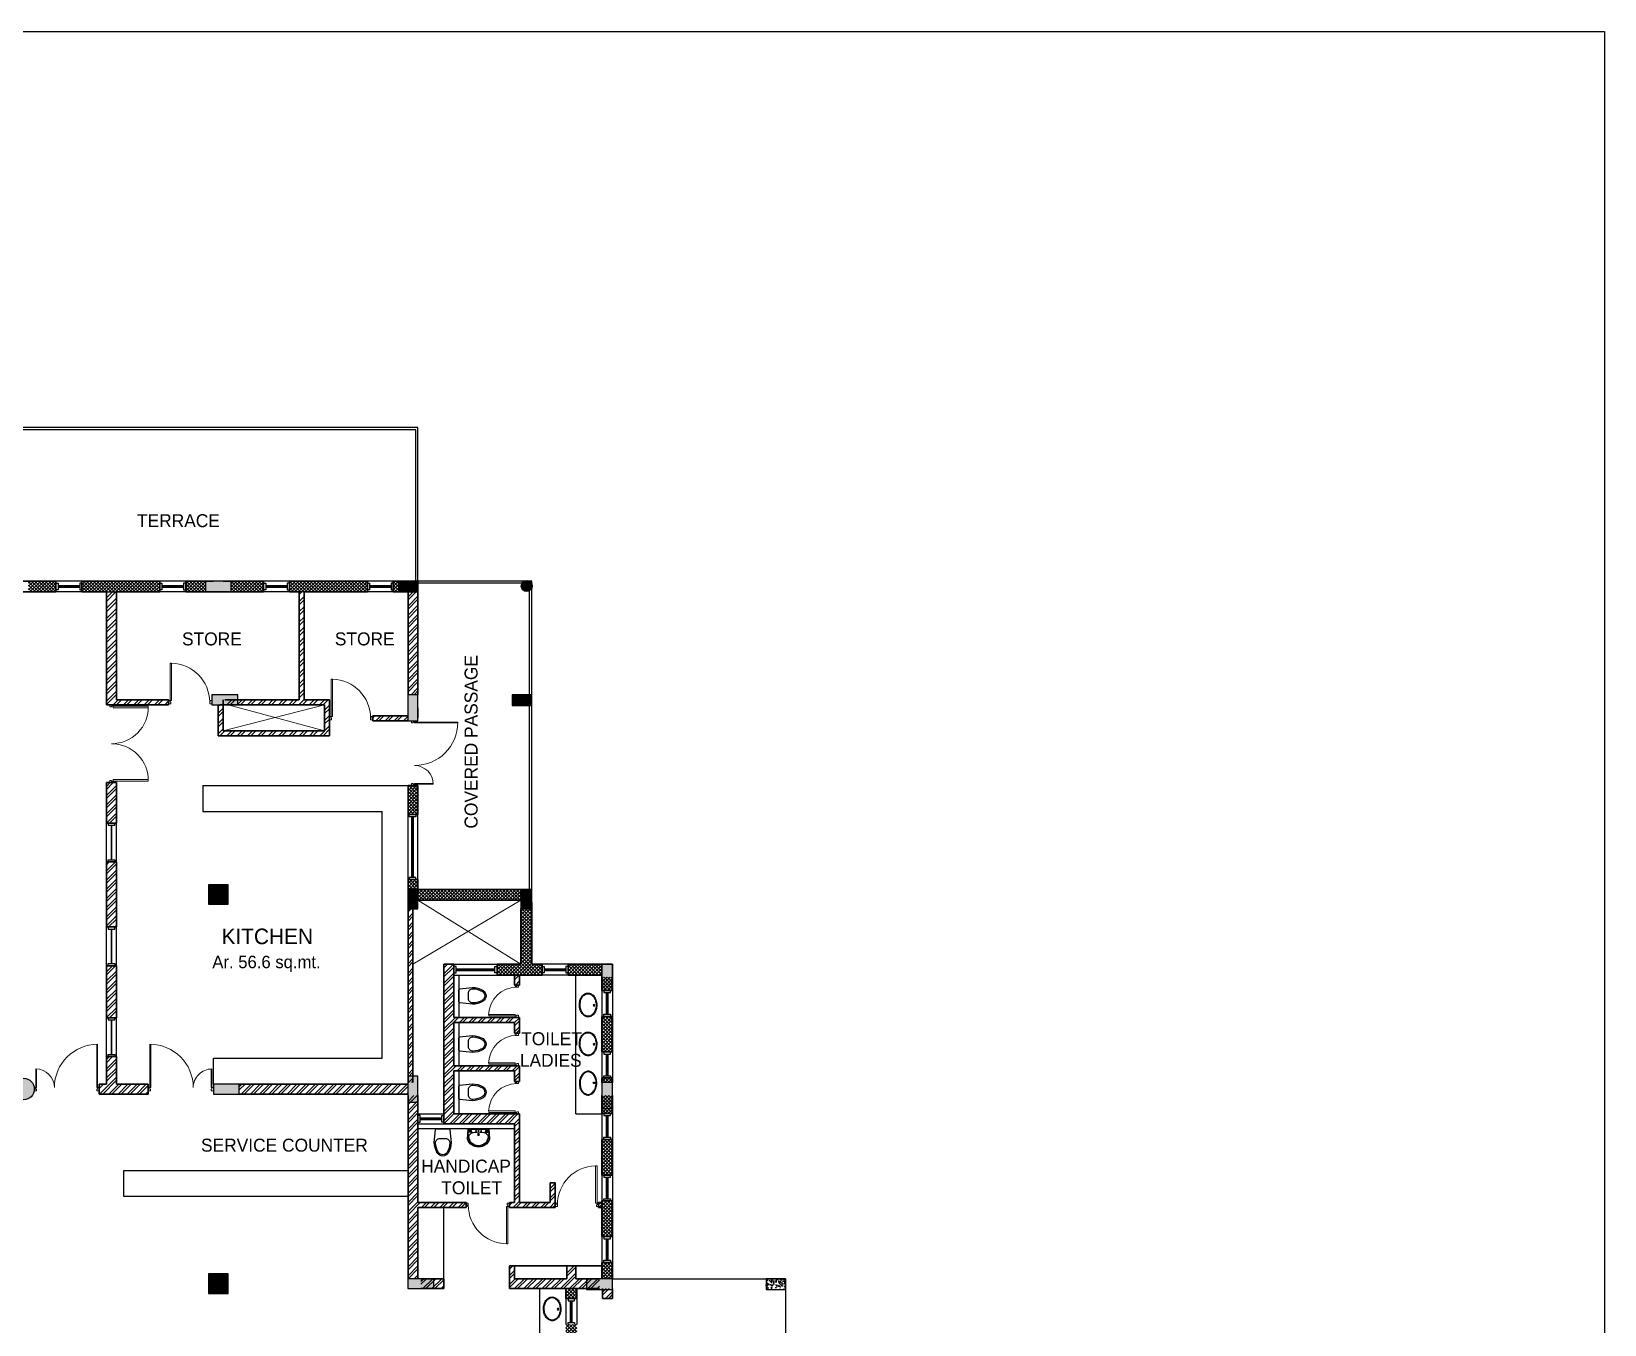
# Model space of a CAD drawing. Header units: millimetres. Extents: x -276609 to 1081398, y -453808 to 472098.
# Drawn here: x 70005 to 106372, y 85408 to 115306 of the extents above; entities that cross this region are included whole.
import ezdxf

# ---------------------------------------------------------------- set-up
doc = ezdxf.new("R2010")
doc.units = ezdxf.units.MM
doc.header["$MEASUREMENT"] = 0
doc.linetypes.add('HIDDEN', pattern=[0.375, 0.25, -0.125])
for name, color, linetype, lineweight in [('A-BEAM-1-8', 8, 'HIDDEN', 9), ('A-Door', 4, 'Continuous', 9), ('A-Wall Sec', 1, 'Continuous', 20), ('S-Concrete', 40, 'Continuous', 25)]:
    doc.layers.add(name, color=color, linetype=linetype, lineweight=lineweight)
for name, color, linetype in [('A-Elevation', 4, 'Continuous'), ('A-Railing', 4, 'Continuous'), ('A-Sanitory', 181, 'Continuous'), ('A-Wall Patt', 8, 'Continuous'), ('A-Window', 4, 'Continuous'), ('AREA', 7, 'Continuous'), ('Dimension', 7, 'Continuous'), ('S-Conc Patt', 9, 'Continuous'), ('text', 252, 'Continuous')]:
    doc.layers.add(name, color=color, linetype=linetype)
doc.styles.get("Standard").update_dxf_attribs({"font": ''})
doc.styles.get('Standard').set_extended_font_data('Gill Sans MT')
pattern_1 = [(45, (-428981.34, 985.06), (-119.32427, 119.32427), []), (45, (-428901.8, 985.06), (-119.32427, 119.32427), [])]
pattern_2 = [(45, (-428981.34, 985.06), (-106.066017, 106.066017), []), (45, (-428910.63, 985.06), (-106.066017, 106.066017), [])]
pattern_3 = [(45, (-434831.404, -224.237), (-39.7747564, 39.7747564), []), (135, (-434831.404, -224.237), (-39.7747564, -39.7747564), [])]

# ---------------------------------------------------------------- blocks, each defined once
blk = doc.blocks.new('basin2')
for points in [[(278, -206, 0.12976), (261, -133, 0.106426), (201, -63, 0.084431), (116, -18, 0.073534), (7, 0, 0.073534), (-102, -14, 0.084431), (-188, -55, 0.106426), (-251, -122, 0.12976), (-272, -195, 0.12976), (-254, -269, 0.106426), (-194, -339, 0.084431), (-109, -383, 0.073534), (-1, -402, 0.073534), (108, -388, 0.084431), (195, -347, 0.106426), (258, -279, 0.12976)], [(263, -201, 0.119977), (247, -140, 0.106426), (192, -75, 0.084431), (111, -33, 0.073534), (7, -15, 0.073534), (-97, -28, 0.084431), (-180, -67, 0.106426), (-238, -130, 0.12976), (-257, -196, 0.009633), (-257, -201, 0.119977), (-240, -262, 0.106426), (-185, -327, 0.084431), (-104, -369, 0.073534), (0, -387, 0.073534), (104, -373, 0.084431), (187, -334, 0.106426), (245, -272, 0.12976), (263, -206, 0.009633)]]:
    blk.add_lwpolyline(points, format="xyb", close=True)
for radius in [17.8, 12.2]:
    blk.add_circle((-4, -64), radius)
blk = doc.blocks.new('basin9')
for points in [[(-3, -412, 0.340881), (255, -229, 0.074195), (255, -226), (242, 0), (-242, 0), (-255, -223, 0.082611), (-253, -232, 0.330812), (-3, -412)], [(0, -382, 0.391482), (225, -169, 0.252869), (166, -89, 0.087242), (0, -63, 0.079484), (-166, -89, 0.2542), (-224, -169, 0.39026), (0, -382)], [(-218, -50, -0.907437), (-215, -46), (-191, -65, -0.907437), (-194, -69)], [(-208, -42, -0.907437), (-205, -38), (-181, -57, -0.907437), (-185, -61)], [(-199, -34, -0.907437), (-196, -30), (-172, -49, -0.907437), (-175, -53)], [(199, -34, 0.907437), (196, -30), (172, -49, 0.907437), (175, -53)], [(208, -42, 0.907437), (205, -38), (181, -57, 0.907437), (185, -61)], [(218, -50, 0.907437), (215, -46), (191, -65, 0.907437), (194, -69)]]:
    blk.add_lwpolyline(points, format="xyb", close=True)
for points in [[(-151, -84), (-157, -75, -0.183787), (-158, -68, 0.126662), (-159, -62), (-167, -36, 0.35453), (-179, -25), (-222, -25, 0.414214), (-232, -35), (-243, -231, 0.329849), (-2, -402, 0.338736), (245, -227, 0.075632), (245, -224), (232, -35, 0.414214), (222, -25), (179, -25, 0.35453), (167, -36), (159, -62, 0.126662), (158, -68, -0.183787), (157, -75), (151, -84)], [(-157, -86), (-159, -84, 0.220542), (-166, -79), (-222, -71, -0.361119), (-234, -60)], [(157, -86), (159, -84, -0.220542), (166, -79), (222, -71, 0.358803), (234, -59, 0.358803)]]:
    blk.add_lwpolyline(points, format="xyb")
for centre, radius in [((-60, -40), 10.1), ((0, -122), 19.6), ((0, -122), 15.3), ((0, -31), 10.1), ((58, -38), 10.1)]:
    blk.add_circle(centre, radius)
blk = doc.blocks.new('wc-wh')
at = {"color": 0, "linetype": 'ByBlock'}
for points in [[(315, 195), (22, 165, 0.384412), (0, 140), (0, -140, 0.383904), (22, -165, 0.001434), (314, -195, 0.140641), (560, -125, 0.259738), (630, 0, 0.259738), (560, 125, 0.139471)], [(225, 65), (225, -65, 0.422961), (328, -165, 0.13189), (544, -100, 0.259738), (600, 0, 0.259738), (544, 100, 0.13189), (328, 165, 0.422961)]]:
    blk.add_lwpolyline(points, format="xyb", close=True, dxfattribs=at)
blk.add_arc((316, -170), 25, 264.2811, 270.16, dxfattribs=at)
blk = doc.blocks.new('din v1')
at = {"layer": 'A-Window', "color": 2, "lineweight": 60}
blk.add_line((474051, 158052), (474051, 157552), dxfattribs=at)
at = {"layer": 'A-Window'}
for points in [[(473926, 158102), (473926, 157502)], [(473976, 158102), (473976, 158052), (474126, 158052), (474126, 158102)], [(474176, 158102), (474176, 157502)], [(473976, 157502), (473976, 157552), (474126, 157552), (474126, 157502)]]:
    blk.add_lwpolyline(points, dxfattribs=at)
blk = doc.blocks.new('din w1')
at = {"layer": 'A-Window', "color": 2, "lineweight": 60}
blk.add_line((476279, 163779), (476779, 163779), dxfattribs=at)
at = {"layer": 'A-Window'}
for points in [[(476229, 163904), (476829, 163904)], [(476229, 163704), (476279, 163704), (476279, 163854), (476229, 163854)], [(476229, 163654), (476829, 163654)], [(476829, 163704), (476779, 163704), (476779, 163854), (476829, 163854)]]:
    blk.add_lwpolyline(points, dxfattribs=at)
blk = doc.blocks.new('Big Door Garbage')
at = {"layer": 'A-Door', "color": 5, "lineweight": 18}
for p, q in [((-12550, 128778), (-12500, 128778)), ((-12550, 128703), (-12550, 128778)), ((-12500, 128778), (-12500, 128738)), ((-11100, 128778), (-11100, 128738)), ((-11050, 128778), (-11100, 128778)), ((-11050, 128703), (-11050, 128778)), ((-12550, 128703), (-12515, 128703)), ((-12515, 128738), (-12500, 128738)), ((-12515, 128703), (-12515, 128738)), ((-12515, 128703), (-12515, 128273)), ((-12499, 128703), (-12515, 128703)), ((-12499, 128703), (-12499, 128273)), ((-11101, 128703), (-11101, 127703)), ((-11101, 128703), (-11085, 128703)), ((-11085, 128738), (-11100, 128738)), ((-11085, 128703), (-11085, 128738)), ((-11050, 128703), (-11085, 128703)), ((-11085, 128703), (-11085, 127703))]:
    blk.add_line(p, q, dxfattribs=at)
at = {"layer": 'A-Door', "lineweight": 18}
for centre, radius, start, end in [((-12515, 128703), 430, 270, 0), ((-11085, 128703), 1000, 180, 270)]:
    blk.add_arc(centre, radius, start, end, dxfattribs=at)
blk = doc.blocks.new('din v2')
at = {"layer": 'A-Window', "color": 2, "lineweight": 60}
blk.add_line((477919, 162849), (478819, 162849), dxfattribs=at)
at = {"layer": 'A-Window'}
for points in [[(477869, 162974), (478869, 162974)], [(477869, 162774), (477919, 162774), (477919, 162924), (477869, 162924)], [(477869, 162724), (478869, 162724)], [(478869, 162774), (478819, 162774), (478819, 162924), (478869, 162924)]]:
    blk.add_lwpolyline(points, dxfattribs=at)
blk = doc.blocks.new('ABL_Door_S - 750 x 2100-5-3 Second Floor Lvl')
at = {"layer": 'A-Door', "color": 5, "lineweight": 18}
for p, q in [((-375, 38), (-325, 38)), ((-375, -38), (-375, 38)), ((-325, 38), (-325, -3)), ((325, 38), (325, -3)), ((375, 38), (325, 38)), ((375, -38), (375, 38)), ((-375, -38), (-340, -38)), ((-340, -3), (-325, -3)), ((-340, -38), (-340, -3)), ((-340, -38), (-340, -652)), ((-305, -38), (-340, -38)), ((-305, -38), (-305, -652)), ((340, -3), (325, -3)), ((340, -38), (340, -3)), ((375, -38), (340, -38))]:
    blk.add_line(p, q, dxfattribs=at)
blk.add_lwpolyline([(-340, -652), (-305, -652)], dxfattribs=at)
at = {"layer": 'A-Door', "lineweight": 18}
blk.add_arc((-325, -3), 650, 271.7632, 0, dxfattribs=at)
blk = doc.blocks.new('ABL_Door_S - 1000 x 2100-11-3 Second Floor Lvl')
at = {"layer": 'A-Door', "color": 5}
for p, q in [((-500, 38), (-450, 38)), ((-500, -38), (-500, 38)), ((-450, 38), (-450, -3)), ((450, 38), (450, -3)), ((500, 38), (450, 38)), ((500, -38), (500, 38)), ((-500, -38), (-465, -38)), ((-465, -3), (-450, -3)), ((-465, -38), (-465, -3)), ((-430, -38), (-465, -38)), ((465, -3), (450, -3)), ((465, -38), (465, -3)), ((500, -38), (465, -38))]:
    blk.add_line(p, q, dxfattribs=at)
at = {"layer": 'A-Door', "color": 5, "lineweight": 18}
for p, q in [((-465, -38), (-465, -902)), ((-430, -38), (-430, -902)), ((-430, -902), (-465, -902))]:
    blk.add_line(p, q, dxfattribs=at)
at = {"layer": 'A-Door'}
blk.add_arc((-450, -3), 900, 271.2733, 0, dxfattribs=at)
blk = doc.blocks.new('din d7')
at = {"layer": 'A-Door', "color": 5, "lineweight": 18}
for p, q in [((486934, 174520), (486934, 175332)), ((486969, 174518), (486969, 175332)), ((488629, 174518), (488629, 175332)), ((488664, 174518), (488664, 175332)), ((486899, 174518), (486934, 174518)), ((486899, 174518), (486899, 174443)), ((486899, 174443), (486949, 174443)), ((486934, 174518), (486934, 174483)), ((486969, 174518), (486934, 174518)), ((486934, 174483), (486949, 174483)), ((486949, 174443), (486949, 174483)), ((488629, 174518), (488664, 174518)), ((488664, 174483), (488649, 174483)), ((488649, 174443), (488649, 174483)), ((488699, 174443), (488649, 174443)), ((488664, 174518), (488664, 174483)), ((488699, 174518), (488664, 174518)), ((488699, 174518), (488699, 174443))]:
    blk.add_line(p, q, dxfattribs=at)
at = {"layer": 'A-Door', "lineweight": 18}
for centre, start, end in [((486950, 174483), 359.9841, 91.0727), ((488648, 174483), 88.9273, 180.0159)]:
    blk.add_arc(centre, 849, start, end, dxfattribs=at)
blk = doc.blocks.new('din w6')
at = {"layer": 'A-Window', "color": 2, "lineweight": 30}
blk.add_line((50, 125), (850, 125), dxfattribs=at)
at = {"layer": 'A-Window'}
for points in [[(0, 240), (900, 240)], [(0, 200), (50, 200), (50, 50), (0, 50)], [(0, 10), (900, 10)], [(900, 200), (850, 200), (850, 50), (900, 50)]]:
    blk.add_lwpolyline(points, dxfattribs=at)
blk = doc.blocks.new('ergrthyjty')
at = {"layer": 'S-Conc Patt'}
for points in [[(503006, 101613), (503006, 101363), (503606, 101363), (503606, 101613)], [(507471, 101613), (507471, 101363), (507921, 101363), (507921, 101613)], [(503156, 98983), (503156, 98753), (503756, 98753), (503756, 98983)], [(507921, 98983), (507691, 98983), (507691, 98383), (507921, 98383)], [(510101, 98983), (510101, 98733), (510551, 98733), (510551, 98983)], [(503081, 94593), (503081, 94143), (503531, 94143), (503531, 94593)], [(507691, 94033), (507921, 94033), (507921, 94483), (507691, 94483)], [(510301, 94033), (510551, 94033), (510551, 94483), (510301, 94483)], [(512421, 92753), (512171, 92753), (512171, 92153), (512421, 92153)], [(499056, 89868, 1), (498556, 89868, 1)], [(503191, 89983), (503191, 89753), (503791, 89753), (503791, 89983)], [(507921, 90168), (507691, 90168), (507691, 89568), (507921, 89568)], [(512421, 90018), (512171, 90018), (512171, 89418), (512421, 89418)], [(503081, 85593), (503081, 85143), (503531, 85143), (503531, 85593)], [(507691, 85483), (507691, 85253), (508291, 85253), (508291, 85483)], [(511821, 85483), (511821, 85233), (512421, 85233), (512421, 85483)]]:
    blk.add_hatch(color=8, dxfattribs=at).paths.add_polyline_path(points)
h = blk.add_hatch(color=8, dxfattribs=at)
edge = h.paths.add_edge_path()
edge.add_arc((510436, 101498), 125, 0, 360)
h = blk.add_hatch(dxfattribs=at)
h.set_pattern_fill('AR-CONC', color=8, scale=20, style=0)
h.set_pattern_definition([(50, (-806698.31, 1146868.39), (143.4520365, -12.550427), [15, -165]), (355, (-806698.31, 1146868.39), (-27.750267, 150.438427), [12, -132]), (100.4514, (-806686.35, 1146867.34), (115.701876, 137.887908), [12.748038, -140.228422]), (46.1842, (-806698.3, 1146908.39), (213.44821, -33.103803), [22.5, -247.5]), (96.6356, (-806680.52, 1146905.63), (186.93254, 194.823574), [19.122058, -210.3426]), (351.1842, (-806698.3, 1146908.4), (186.93239, 194.82372), [18, -198]), (21, (-806678.31, 1146898.39), (119.3814104, -80.523778), [15, -165]), (326, (-806678.31, 1146898.39), (48.663066, 145.030009), [12, -132]), (71.4514, (-806668.36, 1146891.68), (168.044526, 64.506099), [12.748038, -140.228422]), (37.5, (-806698.31, 1146868.39), (2.431971, 66.5787708), [0, -130.4, 0, -134, 0, -132.5]), (7.5, (-806698.31, 1146868.39), (52.6139075, 78.8823424), [0, -76.4, 0, -127.4, 0, -50.5]), (327.5, (-806742.91, 1146868.39), (106.7644872, -4.5109743), [0, -50, 0, -156, 0, -207]), (317.5, (-806762.91, 1146868.39), (116.637234, 20.0209965), [0, -65, 0, -103.6, 0, -147])])
h.paths.add_polyline_path([(515971, 85483), (515971, 85233), (516421, 85233), (516421, 85483)])
at = {"layer": 'S-Concrete'}
for points in [[(503006, 101613), (503006, 101363), (503606, 101363), (503606, 101613)], [(507471, 101613), (507471, 101363), (507921, 101363), (507921, 101613)], [(503156, 98983), (503156, 98753), (503756, 98753), (503756, 98983)], [(507921, 98983), (507691, 98983), (507691, 98383), (507921, 98383)], [(510101, 98983), (510101, 98733), (510551, 98733), (510551, 98983)], [(503081, 94593), (503081, 94143), (503531, 94143), (503531, 94593)], [(507691, 94033), (507921, 94033), (507921, 94483), (507691, 94483)], [(510301, 94033), (510551, 94033), (510551, 94483), (510301, 94483)], [(512421, 92753), (512171, 92753), (512171, 92153), (512421, 92153)], [(503191, 89983), (503191, 89753), (503791, 89753), (503791, 89983)], [(507921, 90168), (507691, 90168), (507691, 89568), (507921, 89568)], [(512421, 90018), (512171, 90018), (512171, 89418), (512421, 89418)], [(503081, 85593), (503081, 85143), (503531, 85143), (503531, 85593)], [(507691, 85483), (507691, 85253), (508291, 85253), (508291, 85483)], [(511821, 85483), (511821, 85233), (512421, 85233), (512421, 85483)], [(515971, 85483), (515971, 85233), (516421, 85233), (516421, 85483)]]:
    blk.add_lwpolyline(points, close=True, dxfattribs=at)
for centre, radius in [((510436, 101498), 125), ((498806, 89868), 250)]:
    blk.add_circle(centre, radius, dxfattribs=at)

msp = doc.modelspace()

# ---------------------------------------------------------------- hatches: boundary and pattern name
at = {"layer": 'A-Wall Patt'}
h = msp.add_hatch(dxfattribs=at)
h.set_pattern_fill('ANSI37', color=256, scale=450, style=0)
h.set_pattern_definition([(45, (-428981.344, 985.06), (-39.7747564, 39.7747564), []), (135, (-428981.344, 985.06), (-39.7747564, -39.7747564), [])])
h.paths.add_polyline_path([(67569.9, 102597.7), (67339.9, 102597.7), (67339.9, 102347.7), (67569.9, 102347.7)])
h.paths.add_polyline_path([(69339.9, 102597.7), (69219.9, 102597.7), (69219.9, 102347.7), (69339.9, 102347.7)])
h.paths.add_polyline_path([(67719.9, 102597.7), (67569.9, 102597.7), (67569.9, 102347.7), (67719.9, 102347.7)])
h.paths.add_polyline_path([(71169.9, 102347.7), (72969.9, 102347.7), (72969.9, 102597.7), (71169.9, 102597.7)])
h.paths.add_polyline_path([(73569.9, 102347.7), (74024.9, 102347.7), (74024.9, 102597.7), (73569.9, 102597.7)])
h.paths.add_polyline_path([(74624.9, 102347.7), (75369.9, 102347.7), (75369.9, 102597.7), (74624.9, 102597.7)])
h.paths.add_polyline_path([(75969.9, 102347.7), (77769.9, 102347.7), (77769.9, 102597.7), (75969.9, 102597.7)])
h.paths.add_polyline_path([(78369.9, 102347.7), (78489.9, 102347.7), (78489.9, 102597.7), (78369.9, 102597.7)])
h.paths.add_polyline_path([(69939.9, 102597.7), (69939.9, 102472.7), (69939.9, 102347.7), (70569.9, 102347.7), (70569.9, 102597.7)])
h = msp.add_hatch(dxfattribs=at)
h.set_pattern_fill('ANSI32', color=256, scale=450, angle=360, style=0)
h.set_pattern_definition(pattern_1)
h.paths.add_polyline_path([(71969.9, 102347.7), (71739.9, 102347.7), (71739.9, 99737.7), (73174.9, 99737.7), (73174.9, 99852.7), (71969.9, 99852.7)])
h = msp.add_hatch(dxfattribs=at)
h.set_pattern_fill('ANSI32', color=256, scale=450, angle=360, style=0)
h.set_pattern_definition(pattern_1)
h.paths.add_polyline_path([(76894.9, 99852.7), (76309.9, 99852.7), (76309.9, 102347.7), (76194.9, 102347.7), (76194.9, 99852.7), (74474.9, 99852.7), (74474.9, 99737.7), (76779.9, 99737.7), (76779.9, 99137.7), (74439.9, 99137.7), (74439.9, 99737.7), (74324.9, 99737.7), (74324.9, 99022.7), (76894.9, 99022.7)])
h = msp.add_hatch(dxfattribs=at)
h.set_pattern_fill('ANSI32', color=256, scale=400, style=0)
h.set_pattern_definition(pattern_2)
h.paths.add_polyline_path([(78709.9, 99482.7), (77894.9, 99482.7), (77894.9, 99367.7), (78709.9, 99367.7)])
h.paths.add_polyline_path([(78939.9, 102347.7), (78709.9, 102347.7), (78709.9, 99967.7), (78939.9, 99967.7)])
h = msp.add_hatch(dxfattribs=at)
h.set_pattern_fill('ANSI32', color=256, scale=400, style=0)
h.set_pattern_definition([(45, (71739.85, 97002.75), (-106.066, 106.066), []), (45, (71810.56, 97002.75), (-106.066, 106.066), [])])
h.paths.add_polyline_path([(71969.9, 97937.7), (71739.9, 97937.7), (71739.9, 97002.7), (71969.9, 97002.7)])
h = msp.add_hatch(dxfattribs=at)
h.set_pattern_fill('ANSI37', color=256, scale=450, angle=360, style=0)
h.set_pattern_definition(pattern_3)
h.paths.add_polyline_path([(83439.9, 88265.2), (83189.9, 88265.2), (83189.9, 87442.7), (83439.9, 87442.7)])
h.paths.add_polyline_path([(78939.9, 97867.7), (78709.9, 97867.7), (78709.9, 97197.7), (78939.9, 97197.7)])
h.paths.add_polyline_path([(78939.9, 95697.7), (78709.9, 95697.7), (78709.9, 95467.7), (78939.9, 95467.7)])
h.paths.add_polyline_path([(81319.9, 95467.7), (78939.9, 95467.7), (78939.9, 95217.7), (81319.9, 95217.7)])
h.paths.add_polyline_path([(81569.9, 95017.7), (81319.9, 95017.7), (81319.9, 93737.7), (80769.9, 93737.7), (80769.9, 93487.7), (81809.9, 93487.7), (81809.9, 93737.7), (81569.9, 93737.7), (81569.9, 94267.7)])
h.paths.add_polyline_path([(83189.9, 93737.7), (82409.9, 93737.7), (82409.9, 93487.7), (83189.9, 93487.7)])
h.paths.add_polyline_path([(83439.9, 93132.7), (83439.9, 93437.7), (83189.9, 93437.7), (83189.9, 93232.7), (83189.9, 93132.7)])
h.paths.add_polyline_path([(83439.9, 92532.7), (83189.9, 92532.7), (83189.9, 91710.2), (83439.9, 91710.2)])
h.paths.add_polyline_path([(83439.9, 91110.2), (83189.9, 91110.2), (83189.9, 91002.7), (83439.9, 91002.7)])
h.paths.add_polyline_path([(83439.9, 90702.7), (83189.9, 90702.7), (83189.9, 90287.7), (83439.9, 90287.7)])
h.paths.add_polyline_path([(83189.9, 89687.7), (83189.9, 88865.2), (83439.9, 88865.2), (83439.9, 89687.7)])
h.paths.add_polyline_path([(83439.9, 86842.5), (83189.9, 86842.5), (83189.9, 86467.7), (83439.9, 86467.7)])
h = msp.add_hatch(dxfattribs=at)
h.set_pattern_fill('ANSI32', color=256, scale=400, style=0)
h.set_pattern_definition(pattern_2)
h.paths.add_polyline_path([(71969.9, 93702.7), (71739.9, 93702.7), (71739.9, 92502.7), (71969.9, 92502.7)])
h.paths.add_polyline_path([(71969.9, 96102.7), (71739.9, 96102.7), (71739.9, 94602.7), (71969.9, 94602.7)])
h = msp.add_hatch(dxfattribs=at)
h.set_pattern_fill('ANSI32', color=256, scale=400, style=0)
h.set_pattern_definition(pattern_2)
h.paths.add_polyline_path([(83439.9, 86237.7), (83324.9, 86237.7), (83324.9, 86007.7), (83439.9, 86007.7)])
h.paths.add_polyline_path([(83324.9, 86237.7), (83209.9, 86237.7), (83209.9, 86007.7), (83324.9, 86007.7)])
h.paths.add_polyline_path([(83189.9, 88232.7), (83114.9, 88232.7), (83114.9, 88117.7), (83189.9, 88117.7)])
h.paths.add_polyline_path([(78709.9, 90967.7), (74809.9, 90967.7), (74809.9, 90737.7), (78709.9, 90737.7)])
edge = h.paths.add_edge_path()
edge.add_line((78939.9, 90047.7), (78939.9, 90702.7))
edge.add_line((78939.9, 90702.7), (78709.9, 90702.7))
edge.add_line((78709.9, 90702.7), (78709.9, 87560.1))
edge.add_arc((78580.7, 87525.9), 133.6, 0, 14.83629, ccw=False)
edge.add_line((78714.3, 87525.9), (78939.9, 87557.7))
edge.add_line((78939.9, 87557.7), (78939.9, 88117.7))
edge.add_line((78939.9, 88117.7), (80054.9, 88117.7))
edge.add_line((80054.9, 88117.7), (80054.9, 88232.7))
edge.add_line((80054.9, 88232.7), (78939.9, 88232.7))
edge.add_line((78939.9, 88232.7), (78939.9, 90047.7))
edge = h.paths.add_edge_path()
edge.add_line((78939.9, 87557.7), (78714.3, 87525.9))
edge.add_arc((78580.7, 87525.9), 133.6, -14.83629, 0, ccw=False)
edge.add_line((78709.9, 87491.7), (78709.9, 87248.2))
edge.add_arc((78580.7, 87214), 133.6, 0, 14.83629, ccw=False)
edge.add_line((78714.3, 87214), (78939.9, 87305.9))
edge.add_line((78939.9, 87305.9), (78939.9, 87557.7))
edge = h.paths.add_edge_path()
edge.add_line((78939.9, 87305.9), (78714.3, 87214))
edge.add_arc((78580.7, 87214), 133.6, 345.16371, 360, ccw=False)
edge.add_line((78709.9, 87179.8), (78709.9, 86467.7))
edge.add_line((78709.9, 86467.7), (78939.9, 86467.7))
edge.add_line((78939.9, 86467.7), (78939.9, 87305.9))
h.paths.add_polyline_path([(79539.9, 86467.7), (79009.9, 86467.7), (79009.9, 86237.7), (79539.9, 86237.7)])
h.paths.add_polyline_path([(83139.9, 86467.7), (82589.9, 86467.7), (82589.9, 86767.5), (82379.9, 86767.5), (82379.9, 86467.7), (81169.9, 86467.7), (81169.9, 86767.5), (81054.9, 86767.5), (81054.9, 86237.7), (81169.9, 86237.7), (83139.9, 86237.7)])
h.paths.add_polyline_path([(78824.9, 95167.7), (78709.9, 95167.7), (78709.9, 91002.7), (78824.9, 91002.7)])
h.paths.add_polyline_path([(81284.9, 93487.7), (81169.9, 93487.7), (81169.9, 93257.7), (81284.9, 93257.7)], flags=17)
h.paths.add_polyline_path([(81054.9, 90162.9), (81056, 90162.9), (81056, 90162.6), (81054.9, 90162.6)], flags=16)
h.paths.add_polyline_path([(79539.9, 93737.7), (79539.9, 90047.7), (81169.9, 90047.7), (81169.9, 88232.7), (81053.2, 88232.7), (81053.2, 88117.7), (82114.9, 88117.7), (82114.9, 88682.7), (81999.9, 88682.7), (81999.9, 88232.7), (81284.9, 88232.7), (81284.9, 90277.7), (79769.9, 90277.7), (79769.9, 91277.7), (81169.9, 91277.7), (81169.9, 91027.7), (81284.9, 91027.7), (81284.9, 91392.7), (79769.9, 91392.7), (79769.9, 92392.7), (81169.9, 92392.7), (81169.9, 92142.7), (81284.9, 92142.7), (81284.9, 92507.7), (79769.9, 92507.7), (79769.9, 93737.7)])
h = msp.add_hatch(dxfattribs=at)
h.set_pattern_fill('ANSI32', color=256, scale=400, style=0)
h.set_pattern_definition([(45, (71675.65, 90831.86), (-106.066, 106.066), []), (45, (71746.36, 90831.86), (-106.066, 106.066), [])])
h.paths.add_polyline_path([(71739.9, 90967.7), (71569.9, 90967.7), (71569.9, 90887.7), (71574.9, 90887.7), (71574.9, 90812.7), (71569.9, 90812.7), (71569.9, 90737.7), (71739.9, 90737.7)])
h.paths.add_polyline_path([(72699.9, 90967.7), (71969.9, 90967.7), (71969.9, 91602.7), (71739.9, 91602.7), (71739.9, 90737.7), (72699.9, 90737.7)])
h = msp.add_hatch(dxfattribs=at)
h.set_pattern_fill('ANSI37', color=256, scale=450, angle=360, style=0)
h.set_pattern_definition(pattern_3)
h.paths.add_polyline_path([(78524.9, 78687.7), (78214.1, 78687.7), (78214.1, 78437.7), (78524.9, 78437.7)])
h.paths.add_polyline_path([(77614.1, 78687.7), (75814.1, 78687.7), (75814.1, 78437.7), (77614.1, 78437.7)])
h.paths.add_polyline_path([(75214.1, 78687.7), (74474.9, 78687.7), (74474.9, 78437.7), (75214.1, 78437.7)])
h.paths.add_polyline_path([(82609.9, 86237.7), (82359.9, 86237.7), (82359.9, 86007.7), (82609.9, 86007.7)])
h.paths.add_polyline_path([(82609.9, 85407.7), (82359.9, 85407.7), (82359.9, 85002.7), (82609.9, 85002.7)])
h.paths.add_polyline_path([(82609.9, 84402.7), (82359.9, 84402.7), (82359.9, 83997.7), (82609.9, 83997.7)])
h.paths.add_polyline_path([(82609.9, 83397.7), (82359.9, 83397.7), (82359.9, 83167.7), (82609.9, 83167.7)])
h.paths.add_polyline_path([(83439.9, 81202.7), (83189.9, 81202.7), (83189.9, 80417.7), (83439.9, 80417.7)])
h.paths.add_polyline_path([(83439.9, 79217.7), (83189.9, 79217.7), (83189.9, 78737.7), (83439.9, 78737.7)])
h.paths.add_polyline_path([(80014.1, 78687.7), (79124.9, 78687.7), (79124.9, 78437.7), (80014.1, 78437.7)])
h.paths.add_polyline_path([(83209.9, 82567.7), (83209.9, 82937.7), (83189.9, 82937.7), (83189.9, 82402.7), (83439.9, 82402.7), (83439.9, 82567.7)])
h.paths.add_polyline_path([(83014.1, 78687.7), (83014.1, 78437.7), (83189.9, 78437.7), (83189.9, 78687.7)])
h.paths.add_polyline_path([(82414.1, 78437.7), (82414.1, 78687.7), (80614.1, 78687.7), (80614.1, 78437.7)])

# ---------------------------------------------------------------- linework, layer by layer
at = {"layer": 'A-BEAM-1-8', "linetype": 'Continuous', "ltscale": 500}
for p, q in [((76779.9, 99737.7), (74439.9, 99137.7)), ((74549.9, 99737.7), (76779.9, 99137.7)), ((81319.9, 95217.7), (78824.9, 93737.7)), ((78939.9, 95217.7), (81319.9, 93737.7))]:
    msp.add_line(p, q, dxfattribs=at)
at = {"layer": 'A-Elevation'}
for p, q in [((81569.9, 102597.7), (78824.9, 102597.7)), ((81569.9, 95467.7), (81569.9, 102597.7)), ((73969.9, 97867.7), (73969.9, 97267.7)), ((73969.9, 97867.7), (78709.9, 97867.7)), ((73969.9, 97267.7), (78109.9, 97267.7)), ((78109.9, 91567.7), (78109.9, 97267.7)), ((79884.9, 93487.7), (79884.9, 92507.7)), ((82589.9, 90277.7), (82589.9, 93487.7)), ((79884.9, 92392.7), (79884.9, 91392.7)), ((74209.9, 90967.7), (74209.9, 91567.7)), ((74209.9, 91567.7), (78109.9, 91567.7)), ((79884.9, 91277.7), (79884.9, 90277.7)), ((82589.9, 90277.7), (83189.9, 90277.7)), ((81169.9, 89932.7), (78939.9, 89932.7)), ((72139.9, 88367.7), (72139.9, 88967.7)), ((72139.9, 88967.7), (78709.9, 88967.7)), ((78709.9, 88367.7), (72139.9, 88367.7)), ((79539.9, 86467.7), (79539.9, 88117.7)), ((81759.9, 83767.7), (81759.9, 86237.7))]:
    msp.add_line(p, q, dxfattribs=at)
at = {"layer": 'A-Railing'}
for p, q in [((78939.9, 106147.7), (67569.9, 106147.7)), ((78889.5, 106097.7), (67569.9, 106097.7)), ((78889.5, 102367.7), (78889.5, 106097.7)), ((78939.9, 102367.7), (78939.9, 106147.7)), ((81569.9, 102597.7), (78709.9, 102597.7)), ((81569.9, 95467.7), (81569.9, 102597.7)), ((81519.9, 102547.7), (78722.1, 102547.7)), ((81519.9, 95467.7), (81519.9, 102547.7))]:
    msp.add_line(p, q, dxfattribs=at)
at = {"layer": 'A-Wall Patt'}
for p, q in [((71739.9, 102347.7), (71969.9, 102347.7)), ((76309.9, 102347.7), (76194.9, 102347.7))]:
    msp.add_line(p, q, dxfattribs=at)
msp.add_lwpolyline([(83439.9, 86467.7), (87439.9, 86467.7), (87439.9, 82937.7), (83439.9, 82937.7)], dxfattribs=at)
at = {"layer": 'A-Wall Sec', "lineweight": 35}
for p, q in [((70569.9, 102597.7), (69339.9, 102597.7)), ((70569.9, 102347.7), (70569.9, 102597.7)), ((72969.9, 102597.7), (71169.9, 102597.7)), ((71169.9, 102597.7), (71169.9, 102347.7)), ((72969.9, 102347.7), (72969.9, 102597.7)), ((73569.9, 102597.7), (74209.9, 102597.7)), ((73569.9, 102597.7), (73569.9, 102347.7)), ((74439.9, 102597.7), (75369.9, 102597.7)), ((75369.9, 102597.7), (75369.9, 102347.7)), ((75969.9, 102597.7), (77769.9, 102597.7)), ((75969.9, 102347.7), (75969.9, 102597.7)), ((76689.9, 102597.7), (76949.9, 102597.7)), ((77769.9, 102597.7), (77769.9, 102347.7)), ((78369.9, 102597.7), (78939.9, 102597.7)), ((78369.9, 102347.7), (78369.9, 102597.7)), ((78939.9, 102597.7), (78939.9, 99967.7)), ((69339.9, 102347.7), (70569.9, 102347.7)), ((71169.9, 102347.7), (71739.9, 102347.7)), ((71739.9, 102347.7), (71739.9, 99737.7)), ((71969.9, 102347.7), (72969.9, 102347.7)), ((71969.9, 102347.7), (71969.9, 99852.7)), ((73569.9, 102347.7), (74439.9, 102347.7)), ((75369.9, 102347.7), (74439.9, 102347.7)), ((76194.9, 102347.7), (75969.9, 102347.7)), ((76194.9, 99852.7), (76194.9, 102347.7)), ((77769.9, 102347.7), (76309.9, 102347.7)), ((76309.9, 99852.7), (76309.9, 102347.7)), ((78689.9, 102347.7), (78369.9, 102347.7)), ((78709.9, 99967.7), (78709.9, 102347.7)), ((73174.9, 99737.7), (71739.9, 99737.7)), ((71969.9, 99852.7), (73174.9, 99852.7)), ((73174.9, 99852.7), (73174.9, 99737.7)), ((74324.9, 99737.7), (74324.9, 99022.7)), ((74359.9, 99737.7), (76779.9, 99737.7)), ((74439.9, 99137.7), (74439.9, 99852.7)), ((74474.9, 99852.7), (76194.9, 99852.7)), ((76309.9, 99852.7), (76894.9, 99852.7)), ((76779.9, 99737.7), (76779.9, 99137.7)), ((76894.9, 99022.7), (76894.9, 99852.7)), ((78939.9, 99437.7), (78939.9, 99667.7)), ((77894.9, 99367.7), (77894.9, 99482.7)), ((77894.9, 99482.7), (78709.9, 99482.7)), ((78709.9, 99367.7), (77894.9, 99367.7)), ((74324.9, 99022.7), (76894.9, 99022.7)), ((74439.9, 99137.7), (76779.9, 99137.7)), ((71739.9, 97002.7), (71739.9, 97937.7)), ((71739.9, 97937.7), (71969.9, 97937.7)), ((71969.9, 97937.7), (71969.9, 97002.7)), ((78709.9, 97867.7), (78939.9, 97867.7)), ((78709.9, 97197.7), (78709.9, 97867.7)), ((78709.9, 97197.7), (78709.9, 97867.7)), ((78939.9, 97867.7), (78939.9, 97197.7)), ((78939.9, 97197.7), (78709.9, 97197.7)), ((71969.9, 97002.7), (71739.9, 97002.7)), ((71739.9, 96102.7), (71969.9, 96102.7)), ((71739.9, 94602.7), (71739.9, 96102.7)), ((71969.9, 94602.7), (71969.9, 96102.7)), ((78709.9, 95697.7), (78939.9, 95697.7)), ((78709.9, 95467.7), (78709.9, 95697.7)), ((78939.9, 95697.7), (78939.9, 95467.7)), ((81339.9, 95467.7), (78939.9, 95467.7)), ((78709.9, 95167.7), (78709.9, 91002.7)), ((78824.9, 91002.7), (78824.9, 95167.7)), ((78939.9, 95217.7), (81319.9, 95217.7)), ((81319.9, 93737.7), (81319.9, 95017.7)), ((81569.9, 93737.7), (81569.9, 95167.7)), ((71969.9, 94602.7), (71739.9, 94602.7)), ((71739.9, 92502.7), (71739.9, 93702.7)), ((71739.9, 93702.7), (71969.9, 93702.7)), ((71969.9, 92502.7), (71969.9, 93702.7)), ((79769.9, 93737.7), (79539.9, 93737.7)), ((79539.9, 93737.7), (79539.9, 90277.7)), ((79769.9, 92507.7), (79769.9, 93737.7)), ((81319.9, 93737.7), (80769.9, 93737.7)), ((80769.9, 93487.7), (80769.9, 93737.7)), ((80769.9, 93487.7), (81809.9, 93487.7)), ((81169.9, 93487.7), (81169.9, 93257.7)), ((81284.9, 93257.7), (81284.9, 93487.7)), ((81809.9, 93737.7), (81569.9, 93737.7)), ((81809.9, 93487.7), (81809.9, 93737.7)), ((83439.9, 93737.7), (82409.9, 93737.7)), ((82409.9, 93737.7), (82409.9, 93487.7)), ((82409.9, 93487.7), (83189.9, 93487.7)), ((83189.9, 93487.7), (83189.9, 93132.7)), ((83439.9, 93132.7), (83439.9, 93737.7)), ((81169.9, 93257.7), (81284.9, 93257.7)), ((83189.9, 93132.7), (83439.9, 93132.7)), ((71969.9, 92502.7), (71739.9, 92502.7)), ((81284.9, 92507.7), (79769.9, 92507.7)), ((79769.9, 92392.7), (81169.9, 92392.7)), ((79769.9, 91392.7), (79769.9, 92392.7)), ((81169.9, 92392.7), (81169.9, 92142.7)), ((81284.9, 92142.7), (81284.9, 92507.7)), ((83439.9, 92532.7), (83189.9, 92532.7)), ((83189.9, 92532.7), (83189.9, 91710.2)), ((83439.9, 91710.2), (83439.9, 92532.7)), ((81169.9, 92142.7), (81284.9, 92142.7)), ((83189.9, 91710.2), (83439.9, 91710.2)), ((71739.9, 90967.7), (71739.9, 91602.7)), ((71739.9, 91602.7), (71969.9, 91602.7)), ((71969.9, 90967.7), (71969.9, 91602.7)), ((81284.9, 91392.7), (79769.9, 91392.7)), ((81284.9, 91027.7), (81284.9, 91392.7)), ((71739.9, 90967.7), (71569.9, 90967.7)), ((71569.9, 90967.7), (71569.9, 90737.7)), ((71969.9, 90967.7), (72699.9, 90967.7)), ((72699.9, 90967.7), (72699.9, 90737.7)), ((74809.9, 90967.7), (78709.9, 90967.7)), ((79769.9, 91277.7), (81169.9, 91277.7)), ((79769.9, 90277.7), (79769.9, 91277.7)), ((81169.9, 91277.7), (81169.9, 91027.7)), ((81169.9, 91027.7), (81284.9, 91027.7)), ((83439.9, 91110.2), (83189.9, 91110.2)), ((83189.9, 91002.7), (83189.9, 91110.2)), ((83439.9, 91110.2), (83439.9, 91002.7)), ((71569.9, 90737.7), (72699.9, 90737.7)), ((74809.9, 90737.7), (78709.9, 90737.7)), ((78709.9, 90702.7), (78709.9, 86467.7)), ((78939.9, 88232.7), (78939.9, 90702.7)), ((83189.9, 90287.7), (83189.9, 90702.7)), ((83439.9, 90702.7), (83439.9, 90287.7)), ((79539.9, 90277.7), (79539.9, 90277.7)), ((79539.9, 90277.7), (79539.9, 90047.7)), ((81284.9, 90277.7), (79769.9, 90277.7)), ((81284.9, 88232.7), (81284.9, 90277.7)), ((83189.9, 90287.7), (83439.9, 90287.7)), ((79539.9, 90047.7), (81169.9, 90047.7)), ((81169.9, 90047.7), (81169.9, 88232.7)), ((83189.9, 89687.7), (83189.9, 88865.2)), ((83439.9, 89687.7), (83189.9, 89687.7)), ((83439.9, 88865.2), (83439.9, 89687.7)), ((83189.9, 88865.2), (83439.9, 88865.2)), ((81999.9, 88232.7), (81999.9, 88682.7)), ((81999.9, 88682.7), (82114.9, 88682.7)), ((82114.9, 88117.7), (82114.9, 88682.7)), ((78939.9, 88232.7), (80054.9, 88232.7)), ((78939.9, 86467.7), (78939.9, 88117.7)), ((78939.9, 88117.7), (80054.9, 88117.7)), ((80054.9, 88117.7), (80054.9, 88232.7)), ((81053.2, 88232.7), (81169.9, 88232.7)), ((81053.2, 88117.7), (81053.2, 88232.7)), ((81053.2, 88117.7), (82114.9, 88117.7)), ((81284.9, 88232.7), (81999.9, 88232.7)), ((83114.9, 88117.7), (83114.9, 88232.7)), ((83114.9, 88232.7), (83189.9, 88232.7)), ((83189.9, 88117.7), (83114.9, 88117.7)), ((83439.9, 88265.2), (83189.9, 88265.2)), ((83189.9, 87442.7), (83189.9, 88265.2)), ((83439.9, 88265.2), (83439.9, 87442.7)), ((83189.9, 87442.7), (83439.9, 87442.7)), ((81054.9, 86767.5), (81054.9, 86237.7)), ((81054.9, 86767.5), (82589.9, 86767.5)), ((81169.9, 86767.5), (81169.9, 86467.7)), ((82379.9, 86467.7), (82379.9, 86767.5)), ((83189.9, 86767.7), (82589.9, 86767.7)), ((82589.9, 86467.7), (82589.9, 86767.5)), ((83439.9, 86842.5), (83189.9, 86842.5)), ((83189.9, 86842.5), (83189.9, 86467.7)), ((83439.9, 86467.7), (83439.9, 86842.5)), ((79539.9, 86467.7), (79009.9, 86467.7)), ((79009.9, 86237.7), (79539.9, 86237.7)), ((79539.9, 86237.7), (79539.9, 86467.7)), ((81054.9, 86237.7), (83139.9, 86237.7)), ((82379.9, 86467.7), (81169.9, 86467.7)), ((82359.9, 86007.7), (82359.9, 86237.7)), ((82589.9, 86467.7), (83139.9, 86467.7)), ((82609.9, 86007.7), (82609.9, 86237.7)), ((83209.9, 86007.7), (83209.9, 86237.7)), ((83439.9, 86237.7), (83439.9, 86007.7)), ((82359.9, 86007.7), (82609.9, 86007.7)), ((83439.9, 86007.7), (83209.9, 86007.7))]:
    msp.add_line(p, q, dxfattribs=at)
at = {"layer": 'A-Window', "color": 2, "lineweight": 60}
for p, q in [((78814.9, 95747.7), (78814.9, 97147.7)), ((78989.9, 90162.7), (79489.9, 90162.7))]:
    msp.add_line(p, q, dxfattribs=at)
at = {"layer": 'A-Window'}
for points in [[(78709.9, 95697.7), (78709.9, 97197.7)], [(78889.9, 97197.7), (78889.9, 97147.7), (78739.9, 97147.7), (78739.9, 97197.7)], [(78939.9, 95697.7), (78939.9, 97197.7)], [(78889.9, 95697.7), (78889.9, 95747.7), (78739.9, 95747.7), (78739.9, 95697.7)], [(78939.9, 90277.7), (79539.9, 90277.7)], [(78939.9, 90087.7), (78989.9, 90087.7), (78989.9, 90237.7), (78939.9, 90237.7)], [(79539.9, 90087.7), (79489.9, 90087.7), (79489.9, 90237.7), (79539.9, 90237.7)], [(78939.9, 90047.7), (79539.9, 90047.7)]]:
    msp.add_lwpolyline(points, dxfattribs=at)
at = {"layer": 'Dimension'}
msp.add_lwpolyline([(22372, 55906), (22372, 115306), (106372, 115306), (106372, 55906)], close=True, dxfattribs=at)

# ---------------------------------------------------------------- block references
at = {"layer": 'A-Door', "xscale": -1}
for name, p, rotation in [('ABL_Door_S - 1000 x 2100-11-3 Second Floor Lvl', (73674.9, 99795.2), 180), ('ABL_Door_S - 1000 x 2100-11-3 Second Floor Lvl', (77394.9, 99425.2), 180), ('ABL_Door_S - 750 x 2100-5-3 Second Floor Lvl', (81227.4, 92882.7), 270), ('ABL_Door_S - 750 x 2100-5-3 Second Floor Lvl', (81227.4, 91767.7), 270), ('Big Door Garbage', (82619.9, 219590.6), 180), ('ABL_Door_S - 750 x 2100-5-3 Second Floor Lvl', (81227.4, 90652.7), 270)]:
    msp.add_blockref(name, p, dxfattribs=dict(at, rotation=rotation))
at = {"layer": 'A-Door'}
for name, p, rotation in [('din d7', (-102625.5, 586636.5), 270), ('Big Door Garbage', (207565.2, 110417.7), 90), ('din w6', (71979.9, 96102.7), 90), ('din w6', (71979.9, 93702.7), 90), ('din w6', (71979.9, 91602.7), 90), ('Big Door Garbage', (61659.9, 219590.6), 180), ('ABL_Door_S - 1000 x 2100-11-3 Second Floor Lvl', (82614.9, 88175.2), 180)]:
    msp.add_blockref(name, p, dxfattribs=dict(at, rotation=rotation))
at = {"layer": 'A-Door', "xscale": -1}
msp.add_blockref('ABL_Door_S - 1000 x 2100-11-3 Second Floor Lvl', (80553.2, 88175.2), dxfattribs=at)
at = {"layer": 'A-Sanitory', "xscale": -1}
for name, p, rotation in [('wc-wh', (79884.9, 93007.7), 179.9999690490378), ('basin2', (83074, 92793.3), 270), ('wc-wh', (79884.9, 91892.7), 179.9999690490378), ('basin2', (83074, 91893.3), 270), ('wc-wh', (79884.9, 90777.7), 179.9999690490378), ('wc-wh', (79512.7, 89932.7), 89.99996905070535), ('basin2', (82244, 85767.2), 270)]:
    msp.add_blockref(name, p, dxfattribs=dict(at, rotation=rotation))
at = {"layer": 'A-Sanitory', "rotation": 270}
msp.add_blockref('basin2', (83074, 90992.2), dxfattribs=at)
at = {"layer": 'A-Sanitory', "xscale": -1}
msp.add_blockref('basin9', (80339.9, 89923.7), dxfattribs=at)
at = {"layer": 'A-Window', "rotation": 180}
for p in [(547398.7, 266252), (549798.7, 266252), (552198.7, 266252), (554598.7, 266252), (558638.7, 257392)]:
    msp.add_blockref('din w1', p, dxfattribs=at)
at = {"layer": 'A-Window'}
for name, p in [('din v2', (-398099, -69236.5)), ('din v1', (-390736.1, -64969)), ('din v1', (-390736.1, -66391.5)), ('din v1', (-390736.1, -67814)), ('din v1', (-390736.1, -69236.5)), ('din v1', (-390736.1, -70659)), ('din v1', (-391566.1, -72094))]:
    msp.add_blockref(name, p, dxfattribs=at)
at = {"layer": 'S-Concrete'}
msp.add_blockref('ergrthyjty', (-428981.3, 985.1), dxfattribs=at)

# ---------------------------------------------------------------- texts
at = {"layer": 'AREA', "insert": (74186.3, 93935.5), "char_height": 288, "width": 6203.897, "attachment_point": 1}
msp.add_mtext('{\\fCentury Gothic|b0|i0|c0|p34;Ar. 56.6 sq.mt.}', dxfattribs=at)
at = {"layer": 'text', "width": 7754.871, "attachment_point": 1}
for s, insert, char_height in [('{\\fCentury Gothic|b0|i0|c0|p34;TERRACE}', (72444.4, 104144.8), 300), ('\\pi3274.7;{\\fCentury Gothic|b0|i0|c0|p34;STORE}', (70211.4, 101410.9), 300), ('\\pi3274.7;{\\fCentury Gothic|b0|i0|c0|p34;STORE}', (73743.3, 101410.9), 300), ('\\pi2915.2;{\\fCentury Gothic|b0|i0|c0|p34;KITCHEN}', (71484.7, 94562.7), 360), ('\\pi3269.2;{\\fCentury Gothic|b0|i0|c0|p34;TOILET \\P\\pi3239.6;LADIES}', (78056.8, 92166.9), 300), ('\\pi2805.1;{\\fCentury Gothic|b0|i0|c0|p34;HANDICAP\\P\\pi3269.2;TOILET }', (76210.2, 89220.5), 300)]:
    msp.add_mtext(s, dxfattribs=dict(at, insert=insert, char_height=char_height))
at = {"layer": 'text', "insert": (80018.2, 96874.8), "char_height": 300, "attachment_point": 1, "rotation": 90}
msp.add_mtext('{\\fCentury Gothic|b0|i0|c0|p34;COVERED PASSAGE}', dxfattribs=at)
at = {"layer": 'text', "insert": (73924.7, 89705.2), "char_height": 300, "attachment_point": 1}
msp.add_mtext('{\\fCentury Gothic|b0|i0|c0|p34;SERVICE COUNTER}', dxfattribs=at)

doc.saveas('drawing.dxf')
